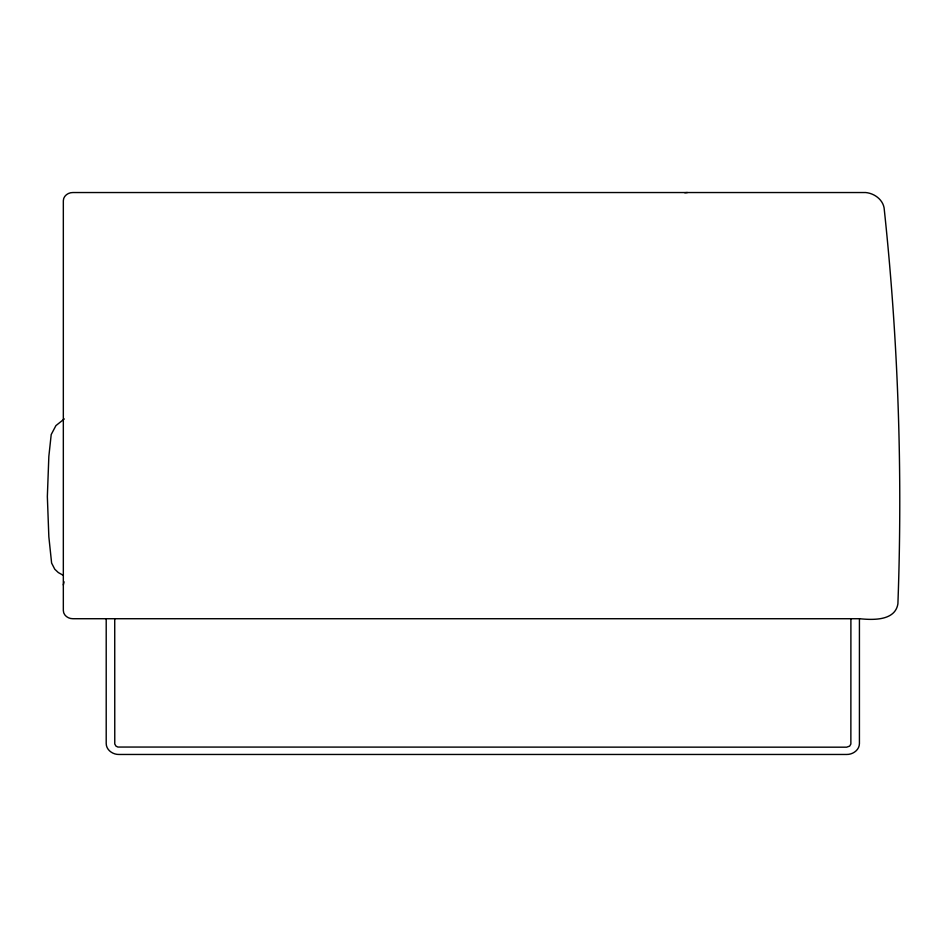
<?xml version="1.0" encoding="UTF-8"?>
<svg xmlns="http://www.w3.org/2000/svg" width="947" height="947" viewBox="0 0 947 947"><rect width="100%" height="100%" fill="white"/><g stroke="black" fill="none" stroke-linecap="round" stroke-linejoin="round"><path stroke-width="1.42" d="M850.903 618.722L850.868 744.011L849.66 746.118L846.642 747.183L117.89 747.053L115.972 746.118L114.765 744.011L114.729 618.722M63.331 584.962L64.065 581.825M64.289 418.941L55.92 425.617L51.209 434.543L48.842 456.418L47.35 496.583L48.842 536.76L51.612 563.063L54.772 569.218L58.3 572.544L62.691 575.018M684.764 192.738L687.415 192.537M859.627 618.722C872.317 620.001 895.081 621.161 897.898 603.878C902.751 471.736 898.194 339.251 884.084 207.76C882.438 199.166 874.093 193.354 865.724 192.537L72.907 192.537C68.326 192.407 63.342 195.828 63.331 200.717L63.331 610.531C63.342 615.432 68.326 618.841 72.907 618.722L859.426 618.722L859.426 743.537C859.414 750.071 852.762 754.629 846.642 754.463L118.991 754.463C112.871 754.629 106.23 750.071 106.206 743.537L106.206 618.722"/></g></svg>
